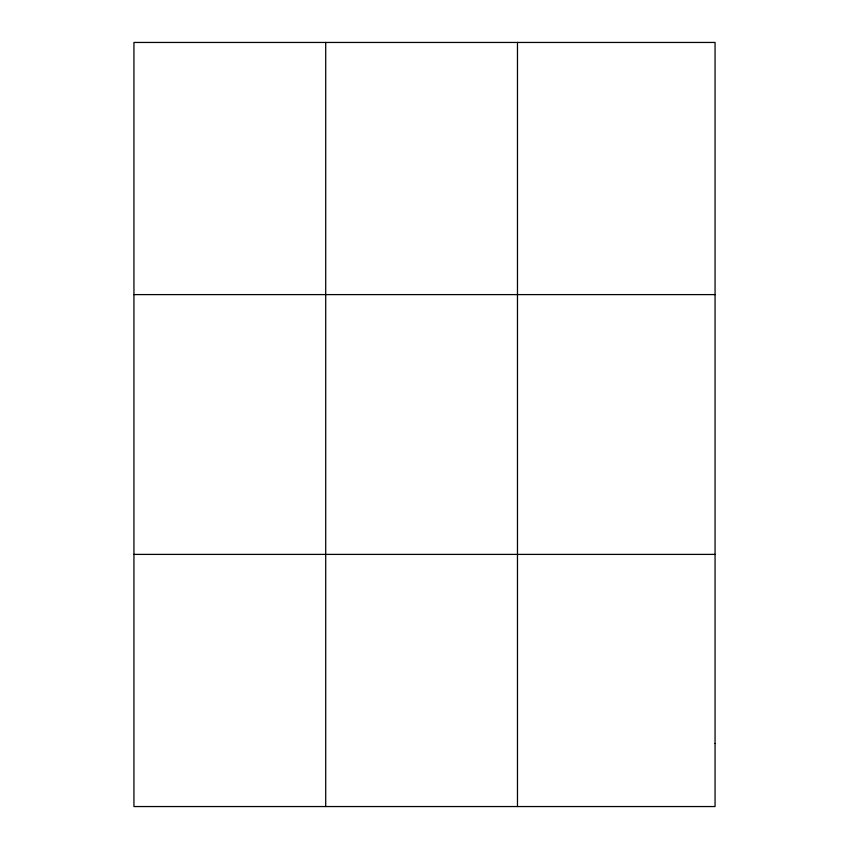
<?xml version="1.0" encoding="UTF-8"?>
<svg xmlns="http://www.w3.org/2000/svg" width="849" height="849" viewBox="0 0 849 849"><rect width="100%" height="100%" fill="white"/><g stroke="black" fill="none" stroke-linecap="round" stroke-linejoin="round"><path stroke-width="1.27" d="M325.708 806.55L325.708 42.45M517.476 806.55L517.476 42.45M133.94 294.603L715.06 294.603M133.94 554.397L715.06 554.397M715.06 743.512L715.06 806.55L133.94 806.55L133.94 42.45L715.06 42.45L715.06 743.512"/></g></svg>
